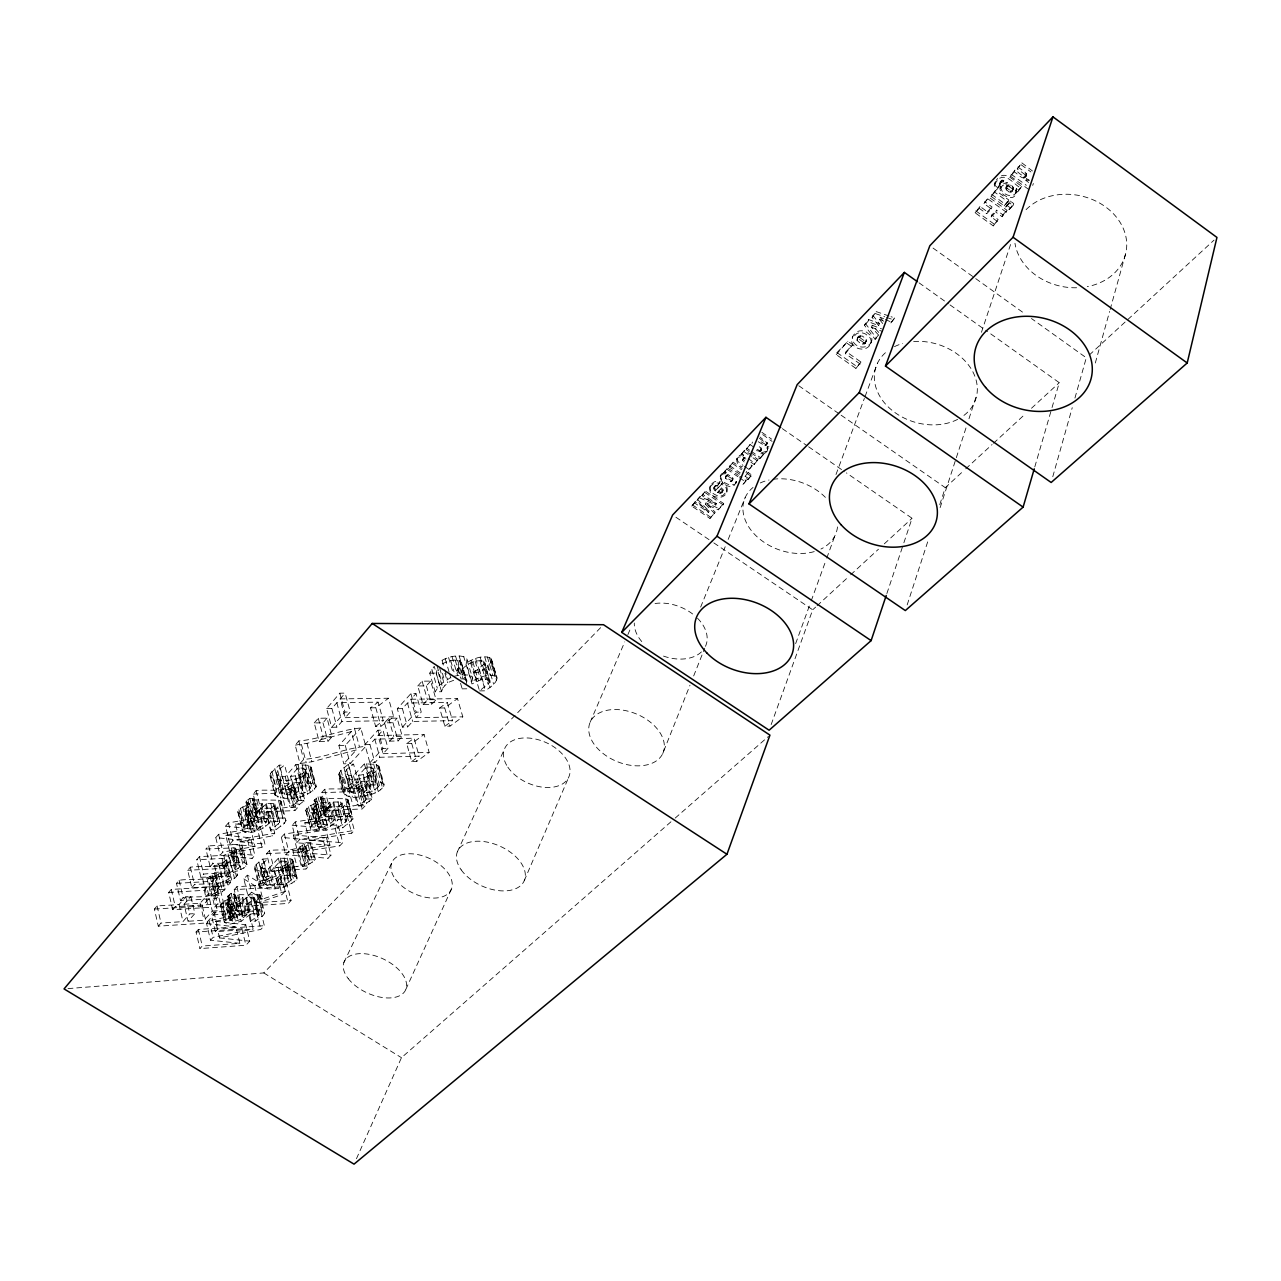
<?xml version="1.0" encoding="UTF-8"?>
<svg xmlns="http://www.w3.org/2000/svg" width="1281" height="1281" viewBox="0 0 1281 1281"><rect width="100%" height="100%" fill="white"/><g stroke="black" fill="none" stroke-linecap="round" stroke-linejoin="round"><path stroke-width="0.75" stroke-dasharray="5 3.75" d="M722.532 491.984L723.092 489.854L721.475 487.869L717.68 492.545L721.139 493.297L723.092 489.854M1005.873 189.108C1005.041 183.84 1012.022 183.487 1013.367 187.859L1012.214 191.67L1009.044 192.038L1005.873 189.108L1007.074 185.393M1006.546 186.225L1007.058 188.179L1009.7 190.1L1012.022 190.293L1013.367 188.867M1000.269 188.579L1002.687 185.329L1006.53 184.432L1007.186 182.51C986.162 187.314 1017.931 209.94 1016.329 188.659L1018.299 190.084L1017.642 192.022L1015.673 190.597L1016.329 188.659M1000.941 186.658C1000.285 194.248 1013.639 199.804 1016.618 191.413M1015.977 193.351L1015.673 190.597M484.49 663.718L474.066 672.429L479.542 690.891L490.031 682.229L484.57 662.069L483.081 661.076C474.707 659.523 466.572 663.974 461.32 670.251L456.741 670.283L458.374 675.84M1017.915 167.01L1025.264 172.359L1026.641 174.76C1023.103 178.988 1018.123 171.19 1014.952 170.085L1014.296 172.022C1017.466 173.127 1022.446 180.925 1026.001 176.698L1024.608 174.296L1017.258 168.932L1021.886 162.879L1032.454 170.981M490.031 682.229L484.57 662.069M756.463 450.656L760.706 451.248L759.441 448.51M760.978 450.848L761.138 448.094L756.991 445.131M736.431 459.543L738.464 457.125L743.044 456.436L743.588 455.107C735.006 453.458 734.429 465.259 742.452 466.652M736.975 458.23L738.016 461.592L742.996 465.339M995.433 181.422L994.2 186.674L996.81 189.668L1000.013 185.345L1000.365 181.55L1001.742 180.205L1007.186 182.51M994.873 182.655L995.273 185.665L997.483 187.731L996.81 189.668M442.201 663.974C447.613 661.012 454.803 658.53 460.712 661.332L460.92 664.967L456.741 670.283M466.396 683.59L466.86 680.916L461.368 662.277M726.823 492.208L726.151 487.949L721.844 484.042L722.388 482.729C728.937 485.163 728.889 494.194 722.452 496.692A7.926 5.764 22.5 0 1 717.872 497.156C705.142 496.74 708.889 478.133 720.258 481.592L716.912 486.588L714.206 487.308L714.318 489.999L715.23 490.879L721.844 484.042M269.939 775.149L270.259 776.718C282.124 784.084 303.805 780.273 311.555 768.248L308.064 765.285L295.831 764.613L285.247 776.782L280.011 776.27L276.328 774.172L277.673 770.489L284.622 765.013L289.314 783.283L282.316 788.728L280.859 791.338L281.628 793.243L284.654 794.428L289.89 794.909L300.539 782.835L312.804 783.444L316.279 786.342C308.401 798.271 286.848 802.13 274.871 794.925L269.939 775.149L270.467 773.34L279.178 765.173L284.622 765.013M1000.013 185.345L999.692 183.487L1002.03 181.918L1006.53 184.432M292.676 862.113L292.628 859.871L289.714 858.462L278.345 858.174L268.674 868.774L263.806 868.47L260.988 867.493L260.235 865.876L267.937 858.782L262.893 859.039L256.184 864.435L254.743 869.078C266.144 875.131 283.581 871.16 292.676 862.113L297 879.118C287.809 888.101 270.451 892.12 258.97 886.18L254.423 867.733M1095.319 362.987L1109.602 311.443M1110.131 309.538L1125.999 252.261M297 879.118L293.013 860.896M1052.774 476.724L1072.245 407.662M1074.935 398.071L1086.288 357.783L1031.445 318.521M1034.792 466.908L1051.477 409.472M1052.037 407.566L1059.259 382.683L989.156 332.756M767.639 450.063L767.255 446.765L769.16 446.733M479.542 690.891L485.419 690.827C489.678 687.321 496.772 683.766 497.012 677.585L496.275 676.608C488.109 673.294 478.822 677.377 471.76 681.604L466.252 662.998L467.181 659.907L466.316 657.681C457.541 653.678 446.925 657.121 439.127 662.005M471.76 681.604L472.705 678.546L466.316 657.681M339.049 775.678C350.562 783.075 371.57 778.832 379.336 767.351L376.15 764.437L364.396 763.78L353.492 775.742L348.48 775.229L345.037 773.18L346.559 769.545L353.572 764.165L358.408 782.115L351.346 787.447L349.777 790.025L350.418 791.882L353.252 793.051L358.28 793.531L369.248 781.666L381.017 782.259L384.22 785.125C380.041 793.612 368.768 795.149 360.329 796.638C343.212 800.129 340.698 790.729 338.841 774.124L340.922 770.345L348.32 764.325L353.572 764.165M441.545 691.724L436.148 673.101L437.333 669.371L442.746 688.041L441.545 691.724L435.124 691.804L429.743 673.133L434.227 666.296L439.655 685.031L435.124 691.804M907.172 604.904L928.693 538.725M939.758 504.682L945.298 487.661L964.289 470.159M940.126 507.612L966.515 426.301M968.98 418.743L976.955 394.164M720.146 476.164L723.028 473.954L725.927 473.874L726.471 472.561C711.788 472.753 726.535 492.272 734.862 484.762M720.707 474.851C719.57 481.224 728.937 486.796 734.541 484.154M1032.71 185.425L1033.351 183.487M981.454 332.307L1010.629 244.303M886.868 593.567L903.249 544.617M903.874 542.744L912.072 518.261L846.389 472.897M1028.643 182.478L1025.937 180.493L1026.577 178.555L1029.732 178.027M1013.111 205.52L1013.751 203.567L1010.309 201.069L1005.777 206.994L1009.22 209.492L1013.111 205.52L1009.652 203.022L1010.309 201.069M1023.679 178.075L1024.336 176.138M1017.642 192.022L1021.966 186.305C1015.593 183.407 1007.234 170.405 999.036 177.258M1024.72 177.931L1025.376 175.993M1025.601 175.161L1026.241 173.223M1025.553 177.386L1026.689 174.024M1026.001 176.698L1026.641 174.76M474.066 672.429L479.927 672.397C484.186 668.858 491.247 665.255 491.44 659.042L490.703 658.066C482.585 654.671 473.281 658.738 466.252 662.998M1002.158 216.729L1002.831 214.776L996.474 210.18L995.801 212.118L1002.158 216.729L1007.138 210.372L988.916 197.178L983.968 203.567L991.334 208.899L986.69 213.703L979.325 208.387L980.013 206.449L987.363 211.765L986.69 213.703M1009.22 209.492L1013.751 203.567M1010.325 192.374L1010.981 190.437M1012.711 190.805L1012.823 186.77M1008.067 201.87L1008.739 199.932L995.497 190.341L990.966 196.281L1004.208 205.857L1008.067 201.87L994.825 192.262L995.497 190.341M1011.366 192.23L1012.022 190.293M1012.214 191.67L1013.367 187.859M1017.258 168.932L1021.886 162.879M1005.889 188.163L1007.923 184.832M1006.402 190.116L1007.058 188.179M1007.25 186.754L1009.012 184.64M980.013 206.449L975.097 212.774L993.239 225.872L998.155 219.563L991.814 214.984L996.474 210.18M1012.166 188.707L1009.62 186.85L1010.277 184.912M1004.208 205.857L1008.739 199.932M993.239 225.872L998.155 219.563M1028.755 189.476L1010.373 176.105L1014.952 170.085M1001.069 182.142L1001.742 180.205M1002.03 181.918L1002.703 179.981M997.499 221.517L991.142 216.921L991.814 214.984M1003.151 182.174L1003.824 180.237M999.5 184.208L1000.365 181.55M999.612 184.736L1000.285 182.799M991.334 208.899L992.006 206.962L984.641 201.629M983.968 203.567L988.916 197.178M343.82 793.547L344.237 790.249L348.688 785.557L353.14 782.291L358.408 782.115M771.162 724.582L812.698 609.804L815.613 607.114M795.645 643.638L810.521 602.743M811.193 600.885L826.069 559.989M826.757 558.132L834.86 535.826M894.666 317.96L890.087 323.917L894.666 317.96L891 316.695M835.997 474.514L864.371 398.407M865.059 396.55L877.501 363.131M710.347 485.723C708.073 490.783 713.997 495.042 718.417 495.843A7.926 5.764 22.5 0 0 722.996 495.379L727.368 490.879M875.115 339.305L879.663 333.396L872.201 325.278L871.448 327.279L878.91 335.398L875.115 339.305L864.435 325.198L868.71 319.561L879.439 323.629L878.686 325.63L867.942 321.547L864.435 325.198M882.737 323.517L879.246 319.161L880.015 317.16L883.618 318.745M870.872 343.148L871.624 341.146A8.615 6.741 19.5 0 0 870.375 335.27L866.276 332.003A8.727 6.837 19.6 0 0 862.77 330.882A8.887 6.965 19.6 0 0 857.501 331.587L853.482 335.046L852.009 338.36A9.143 7.142 19.6 0 0 851.977 342.748C854.987 350.562 867.942 351.667 870.872 343.148A8.615 6.741 19.6 0 0 869.607 337.271L865.508 334.005A8.743 6.837 19.6 0 0 860.175 332.788A8.903 6.965 19.6 0 0 856.733 333.588L852.009 338.36M878.686 325.63L872.041 317.304L876.316 311.635L889.158 316.071M864.067 344.269L866.356 340.698L865.524 338.36L862.161 335.99L858.286 336.359L857.069 340.442L861.152 344.029L865.075 343.628L866.356 340.698M865.588 342.7L866.276 339.593M865.075 343.628L865.844 341.627M855.948 368.416L860.976 362.043L846.101 351.602L852.762 344.685L847.878 341.258L836.989 352.595L836.205 354.597L855.948 368.416L860.976 362.043M872.041 317.304L876.316 311.635M862.737 344.413L863.506 342.411L864.835 342.267M856.989 339.305L858.286 336.359M857.069 340.442L857.758 337.303M857.517 338.36L859.279 335.734M858.51 337.72L859.807 337.576L860.576 335.574M867.942 321.547L868.71 319.561M860.224 364.044L845.332 353.604L852.762 344.685M836.205 354.597L847.878 341.258M845.332 353.604L846.101 351.602M662.725 753.596A39.535 25.684 22.6 0 0 617.986 709.61A39.535 25.684 22.6 0 0 598.916 749.833A39.535 25.684 22.6 0 0 662.725 753.596L689.995 685.191M693.678 675.936L704.726 648.202M256.792 817.838L252.293 799.84L253.302 798.415L257.385 818.351L282.957 818.047L285.519 818.991L285.935 820.753L284.254 823.395L275.959 829.736L270.451 829.992L265.984 812.218L275.079 804.98L273.317 803.459L266.256 803.539C259.803 811.225 248.482 817.102 238.522 813.419L237.818 811.802L240.444 808.311L249.475 803.699L253.942 821.665L244.879 826.277L242.221 829.736L242.926 831.321C252.933 834.892 264.222 829.063 270.755 821.425L277.833 821.313L279.594 822.802L270.451 829.992M758.208 441.721L764.933 445.708L767.415 443.21L759.937 436.981M765.862 445.596L767.287 442.441M700.659 607.082L725.19 546.747M728.168 539.429L745.27 497.38M766.582 445.148L767.415 443.21M762.868 455.46L763.396 454.147L761.426 452.785L760.882 454.098L762.868 455.46L759.649 458.758L750.618 452.561M767.415 450.32L767.255 446.765M748.184 472.545L744.277 477.333L747.768 479.718L751.691 474.947L748.184 472.545L744.805 476.004L748.312 478.405M759.057 451.793L761.522 449.519M750.89 462.201L754.141 464.427L758.096 459.591L744.565 450.304L740.85 454.931L743.044 456.436M760.594 449.423L761.138 448.094M760.001 451.697L760.546 450.368M760.706 451.248L761.25 449.919M747.768 479.718L751.691 474.947M754.141 464.427L758.096 459.591M759.649 458.758L763.396 454.147M764.933 445.708L766.406 444.283M746.038 472.753L746.583 471.44M752.107 465.74L748.168 470.575L752.107 465.74L749.145 463.706M746.134 480.631L742.195 485.419L746.134 480.631L739.954 476.404M723.717 503.593L718.913 508.493L705.975 502.809L705.415 504.122L718.369 509.806L723.717 503.593L705.383 491.103L701.86 495.507L715.823 505.018L716.383 503.689L702.42 494.194M749.113 451.52L746.102 449.455L750.074 444.571L754.221 447.421M744.149 461.977L742.66 460.423L743.524 457.845L746.519 457.685M742.66 460.423L743.524 457.845M742.628 459.767L744.261 457.397M750.074 444.571L746.102 449.455M743.717 458.71L745.238 457.301M751.963 443.37L752.507 442.041M736.415 481.704L735.502 483.93A6.101 4.467 22.3 0 0 735.79 481.048L736.335 479.718A6.101 4.467 22.3 0 1 736.047 482.617L735.406 483.449M695.215 501.688L694.654 503.001L708.585 512.464L709.13 511.151L695.215 501.688L691.724 506.059L709.946 518.421L715.246 512.24L705.975 502.809M718.369 509.806L718.913 508.493M726.247 475.347L725.462 478.213L730.346 481.576L733.02 478.998L732.284 477.092L728.072 474.771L725.895 476.036L726.695 477.893L730.891 480.263M730.346 481.576L732.476 480.327L732.284 477.092M731.339 481.512L731.899 480.183M732.396 479.414L732.94 478.101M740.85 454.931L744.565 450.304M732.059 481.08L732.62 479.767M732.476 480.327L733.02 478.998M739.681 474.178L729.225 467.021L733.116 462.217L742.099 468.366M725.462 478.213L726.007 476.9M717.68 492.545L721.475 487.869M725.334 477.365L727.032 474.867M719.858 493.361L723.092 490.671M729.225 467.021L733.116 462.217M709.946 518.421L715.246 512.24M726.471 476.18L728.072 474.771M721.139 493.297L721.683 491.984M722.084 492.737L722.628 491.424M715.23 490.879L722.388 482.729M716.912 486.588L720.258 481.592M725.927 473.874L723.941 472.513L727.608 467.949L738.416 475.347M723.941 472.513L727.608 467.949M220.22 905.059L220.892 906.404C230.116 909.238 240.316 904.258 246.48 897.373L253.046 897.132L254.695 898.381L246.368 904.738L250.436 921.423L255.543 921.071L263.149 915.499L264.671 913.225L264.254 911.736L261.836 910.999L237.561 911.464L233.478 894.57L234.391 893.337L241.132 921.295L230.5 924.049L227.057 923.969L224.239 921.888L220.22 905.059L222.606 902.032L230.916 897.917L234.983 914.778L226.641 918.893L224.239 921.888M713.725 488.173L714.75 485.995L717.472 485.275M713.821 489.182L714.286 486.86M715.503 486.604L716.047 485.291M701.86 495.507L705.383 491.103M708.585 512.464L696.912 500.647L697.472 499.334L700.131 496.564L716.383 503.689M696.912 500.647L700.131 496.564M237.561 911.464L238.49 910.247L235.192 910.263L232.165 912.52L231.941 914.106L234.983 914.778M524.233 880.72L568.892 776.83M590.109 722.308L624.728 641.925M627.882 634.623L631.021 627.322M994.2 184.592L998.363 179.18M356.454 1158.729L401.465 1057.69L673.694 819.392M327.472 825.284L320.394 798.399L321.451 796.99L326.095 814.684L325.582 816.573L350.225 816.285L352.659 817.214L352.948 818.959L342.796 827.798L337.463 828.038L332.868 810.585L342.059 803.459L340.458 801.97L333.636 802.034C327.119 809.352 316.119 815.405 306.319 811.754L305.743 810.168L308.481 806.726L317.448 802.194L323.981 826.629L317.416 826.533L312.468 808.071L320.554 802.547L329.825 802.194L334.453 819.776L330.754 823.315L323.981 826.629M405.837 989.412L451.456 889.03M457.365 851.817L504.49 749.033M343.868 962.543L391.602 863.138M871.624 341.146C868.71 349.665 855.756 348.576 852.746 340.746A9.127 7.142 19.6 0 1 852.778 336.359M208.211 878.67L214.872 878.286L218.987 895.483L216.313 898.477L180.525 900.671L176.49 883.346L179.116 880.303C190.309 878.142 206.833 882.753 214.952 872.361L220.989 872.025L215.752 876.14L208.211 878.67L214.712 907.012L221.085 906.612L223.759 903.665L219.659 886.596L213.286 886.964L210.644 889.959L217.017 889.574L219.659 886.596M244.671 809.688L252.709 804.052L262.301 803.683L266.8 821.585C262.829 826.373 255.864 830.6 249.539 828.471L244.671 809.688L249.539 828.471M180.525 900.671L183.151 897.645C194.408 895.451 210.869 899.951 219.099 889.622L214.952 872.361M249.106 827.59L257.193 822.002L266.8 821.585M235.448 849.879L235.464 848.198L233.911 847.846L205.921 849.079L210.132 866.693L235.592 865.332L240.236 866.34C231.269 876.188 215.336 872.345 203.631 874.154L200.893 877.293L196.746 859.759L199.468 856.605L223.759 855.372L235.448 849.879L239.707 867.333M290.467 776.462C295.767 775.742 303.021 775.437 305.663 769.945L302.22 768.088L297.865 767.976L290.467 776.462L295.126 794.556C300.443 793.82 307.68 793.515 310.386 788.039L305.663 769.945M286.384 789.56L293.317 789.304L297.929 807.238L294.918 810.601L257.705 812.122L253.19 794.06L256.136 790.633C267.969 788.776 285.423 793.756 293.845 782.515L300.122 782.307L304.782 800.273L299.001 804.82L290.979 807.51L286.384 789.56L294.374 786.87L300.122 782.307M223.759 855.372L230.532 882.577L227.794 885.635L191.798 887.733L187.699 870.295L190.373 867.205C201.966 865.396 217.818 869.287 226.673 859.503L222.045 858.462L196.746 859.759M226.545 903.089L233.927 898.141L242.83 897.597L246.913 914.394C243.118 918.685 236.825 922.256 231.012 920.639L226.545 903.089L231.012 920.639M191.798 887.733L194.472 884.659C206.113 882.817 221.949 886.596 230.884 876.877L226.161 858.814M257.705 812.122L260.667 808.727C272.549 806.822 289.954 811.69 298.489 800.513L293.845 782.515M230.58 919.902L237.994 914.986L246.913 914.394M273.526 868.39L284.718 865.556L287.552 862.465L286.752 861.473L280.283 860.992L273.526 868.39L277.785 885.411L286.127 883.826L291.86 879.503L287.552 862.465M253.942 821.665L250.676 820.785L245.904 801.97L249.763 798.319L253.302 798.415M275.127 888.47L266.64 853.69L269.442 850.568C280.667 848.663 296.84 853.002 305.038 842.722L310.947 842.434L315.366 859.599L309.89 863.746L302.316 866.292L297.929 849.143L305.486 846.613L310.947 842.434M230.532 882.577L223.807 882.977L234.503 878.478L228.867 855.116L239.579 850.648L242.653 846.917L241.901 845.492L235.16 844.595L208.675 845.876L205.921 849.079M257.801 816.429L254.262 816.349L250.948 818.911L250.676 820.785M317.048 825.669L325.166 820.176L334.453 819.776M297.929 849.143L304.462 848.807L308.865 865.924L305.983 868.998L270.948 870.936L273.766 867.845C285.039 865.892 301.179 870.135 309.458 859.903L305.038 842.722M234.503 878.478L237.417 875.227L237.161 874.01L233.094 872.537L243.838 868.086L246.945 864.371L242.653 846.917M358.552 775.421L367.295 773.852L373.572 769.016L370.353 767.191L366.174 767.079L358.552 775.421L365.373 800.561C355.461 809.064 341.194 805.765 329.297 807.11L326.255 810.441L321.595 792.699L324.621 789.336C336.262 787.655 353.06 792.218 361.466 781.362L367.519 781.17L372.307 798.816L366.478 803.283L358.584 805.925L351.522 779.168M231.637 913.417L227.57 896.524L231.108 893.337L234.391 893.337M378.423 786.79L372.114 791.61L363.34 793.195L371.026 784.917L375.205 785.013L378.423 786.79L373.572 769.016M365.373 800.561L366.238 799.056L361.466 781.362M337.463 828.038L346.703 820.977L345.101 819.504L338.28 819.6C331.683 826.869 320.698 832.89 310.867 829.335L310.29 827.766L313.06 824.372L322.059 819.84L318.969 818.959L319.337 817.134L322.684 814.604L326.095 814.684M297.336 877.917L294.054 875.531L282.653 875.307L272.917 885.828L268.049 885.539L264.591 883.874L265.808 880.736L272.229 875.948L267.169 876.236L260.427 881.6L258.97 886.18M318.969 818.959L314.101 800.481L318.04 796.894L321.451 796.99M265.984 812.218L271.476 811.994L276.376 808.663L281.404 802.947L280.987 801.153L278.409 800.177L252.293 799.84M250.436 921.423L258.81 915.114L254.695 898.381M246.368 904.738L251.46 904.402L255.96 901.472L260.539 896.508L260.123 894.987L233.478 894.57M442.746 688.041L447.645 682.677L456.18 679.314M332.868 810.585L338.168 810.361L343.1 807.094L348.288 801.458L347.968 799.696L345.55 798.736L320.394 798.399M289.314 783.283L283.87 783.476L279.434 786.79L275.111 791.578L274.871 794.925M218.987 895.483L212.31 895.883L219.868 893.353L225.136 889.27L219.627 865.636L227.538 862.753L232.261 859.423L232.934 856.621L228.867 855.116M997.483 187.731L1000.685 183.407M767.095 451.376L764.036 453.874L760.882 454.098M326.255 810.441L362.203 808.968L365.293 805.653L360.553 788.055L353.844 788.295L361.722 785.653L367.519 781.17M709.802 487.036L714.045 483.145L719.698 482.905M245.119 810.569C251.396 812.762 258.378 808.503 262.301 803.683M226.977 903.842C232.774 905.523 239.083 901.904 242.83 897.597M312.468 808.071L312.852 808.952C319.033 811.113 325.838 806.774 329.825 802.194M184.064 904.258L200.06 903.265L208.243 894.058L213.303 893.754L217.354 910.743L206.321 922.961L158.284 926.179L154.393 909.078L157.099 905.939L179.036 904.578L185.809 896.812L190.853 896.508L194.856 913.593L188.019 921.279L184.064 904.258L190.853 896.508M172.663 909.67L175.273 906.692L210.965 904.466L208.307 907.428L172.663 909.67L168.692 892.425L171.286 889.414L206.898 887.349L212.278 911.079L204.063 920.222L188.019 921.279M215.784 837.598L218.603 834.331L250.66 828.759L255.031 846.405L222.894 852.057L220.06 855.308L215.784 837.598L247.793 840.944L250.548 837.822L254.887 855.356L252.117 858.446L220.06 855.308M255.031 846.405L229.907 844.019L225.568 826.213L228.402 822.914L270.275 815.437L274.742 833.162L272.245 835.949L239.835 841.809L235.464 824.019L267.793 818.255L270.275 815.437M356.262 749.945L311.859 761.779L300.01 763.588L295.206 745.126L298.809 740.93C319.994 739.329 339.849 729.882 360.778 727.976L365.79 746.327L350.161 763.636L343.788 763.828L338.905 745.574L351.298 731.595L356.262 749.945L343.788 763.828M314.245 722.964L318.264 718.273L327.039 718.113L332.019 736.751L327.952 741.395L319.177 741.603L314.245 722.964L323.004 722.804L327.039 718.113M326.639 708.537L331.923 708.457L336.839 702.741L378.103 702.148L383.259 720.723L341.899 721.507L336.951 727.176L331.651 727.288L326.639 708.537L339.817 693.181L345.133 693.117L350.257 711.964L345.246 717.696L340.154 698.898L345.133 693.117M158.284 926.179L160.99 923.073L182.975 921.615L189.796 913.913L194.856 913.593M210.132 866.693L212.902 863.522L243.662 862.193L246.945 864.371M229.907 844.019L232.758 840.752L274.742 833.162M300.01 763.588L303.629 759.425C324.878 757.744 344.797 748.312 365.79 746.327M319.177 741.603L323.228 736.943L332.019 736.751M331.651 727.288L344.925 712.06L350.257 711.964M996.362 180.045L997.691 178.507M168.692 892.425L204.255 890.327L206.898 887.349M176.49 883.346L212.214 881.312L214.872 878.286M257.673 829.736L260.523 826.501L264.927 844.131L262.045 847.333L230.068 852.938L225.776 835.244L257.673 829.736L262.045 847.333M253.19 794.06L290.323 792.699L293.317 789.304M295.126 794.556L302.588 786.15L306.944 786.23L310.386 788.039M154.393 909.078L202.35 906.067L213.303 893.754M338.905 745.574L345.262 745.43L360.778 727.976M214.712 907.012L217.37 904.066L223.759 903.665M196.057 932.008L198.363 929.446L235.896 926.868L239.867 943.328L202.254 946.051L199.932 948.597L196.057 932.008L241.933 928.837L245.76 924.738L249.747 941.167L245.904 945.234L199.932 948.597M245.84 898.061L253.142 929.093L215.368 931.703L211.397 914.97L213.975 912.12L260.283 909.126L264.35 925.699L260.844 929.414L219.547 937.916L215.592 921.295L256.792 912.873L260.283 909.126M234.215 889.655L236.889 886.692L286.832 883.762L291.043 900.527L288.289 903.425L238.33 906.612L234.215 889.655L284.094 886.692L286.832 883.762M284.958 891.448L281.98 894.634L258.858 902.545L248.034 895.979L243.87 878.942L247.345 875.099L258.554 882.097L262.717 899.022L284.958 891.448L280.715 874.539L258.554 882.097M281.34 837.374L284.366 834.027L325.454 827.91L329.97 845.188L288.769 851.433L285.727 854.763L281.34 837.374L323.549 841.169L326.527 837.966L331.01 855.116L328.016 858.286L285.727 854.763M329.97 845.188L296.648 842.818L292.18 825.332L295.271 821.922L349.729 813.051L354.357 830.392L351.731 833.162L309.297 840.24L304.798 822.786L347.119 815.837L349.729 813.051M364.925 744.629L369.953 744.501L374.805 739.137L414.067 738.208L419.127 756.174L379.784 757.279L374.901 762.595L369.873 762.755L364.925 744.629L377.911 730.218L382.971 730.106L387.999 748.312L383.067 753.692L378.055 735.534L382.971 730.106M384.54 722.868L388.687 718.273L397.142 718.113L402.266 736.399L398.071 740.962L389.616 741.155L384.54 722.868L392.979 722.708L397.142 718.113M397.302 708.713L402.394 708.617L407.454 703.013L447.245 702.436L452.545 720.659L412.658 721.443L407.566 727L402.458 727.112L397.302 708.713L410.881 693.645L415.989 693.581L421.257 712.076L416.101 717.696L410.865 699.25L415.989 693.581M417.782 685.976L422.122 681.172L430.688 681.092L436.052 699.65L431.665 704.422L423.098 704.55L417.782 685.976L426.349 685.879L430.688 681.092M239.867 943.328L210.5 940.222L206.577 923.569L209.203 920.655L249.106 912.52L211.397 914.97M215.368 931.703L217.962 928.885L264.35 925.699M238.33 906.612L241.004 903.665L291.043 900.527M248.034 895.979L251.524 892.168L247.345 875.099M296.648 842.818L299.754 839.423L354.357 830.392M369.873 762.755L382.955 748.44L387.999 748.312M389.616 741.155L393.779 736.591L402.266 736.399M402.458 727.112L416.133 712.156L421.257 712.076M423.098 704.55L427.454 699.778L436.052 699.65M210.5 940.222L213.142 937.34L253.142 929.093M243.87 878.942L254.711 885.651L277.753 877.741L280.715 874.539M266.64 853.69L301.611 851.897L304.462 848.807M360.553 788.055L357.463 791.386L321.595 792.699M258.81 915.114L257.161 913.897L250.58 914.154L241.132 921.295M277.785 885.411L284.59 878.077L288.641 878.045L291.86 879.503M460.552 683.269L462.185 688.842L463.594 687.321M301.067 865.364L293.301 834.908L335.19 828.663L338.216 825.412L342.764 842.658L339.721 845.892L297.72 852.249L331.01 855.116M691.724 506.059L694.654 503.001M975.097 212.774L979.325 208.387M990.966 196.281L994.825 192.262M1010.373 176.105L1014.296 172.022M987.363 211.765L992.006 206.962M991.142 216.921L995.801 212.118M1018.299 190.084L1021.966 186.305M1005.777 206.994L1009.652 203.022M1002.831 214.776L1007.138 210.372M68.005 988.612L263.774 972.92L600.709 627.562M439.655 685.031L450.688 677.489M817.07 605.769L849.223 576.146M850.68 574.801L878.446 549.229M884.306 543.849L912.072 518.261M965.746 468.814L992.054 444.587M993.512 443.242L1025.649 413.635M1031.493 408.255L1059.259 382.683M1089.234 355.077L1214.02 240.139M675.199 818.079L768.44 736.447M766.807 451.152L761.426 452.785M340.154 698.898L388.511 698.241L393.699 716.816L380.937 726.279L375.621 726.391L370.513 707.849L378.103 702.148M370.513 707.849L375.813 707.753L388.511 698.241M375.621 726.391L383.259 720.723M410.865 699.25L457.493 698.609L462.809 716.832L449.983 726.119L444.859 726.231L439.607 708.025L447.245 702.436M439.607 708.025L444.731 707.945L457.493 698.609M378.055 735.534L424.075 734.477L429.167 752.427L416.757 761.362L411.697 761.522L406.669 743.588L414.067 738.208M406.669 743.588L411.729 743.46L424.075 734.477M444.859 726.231L452.545 720.659M411.697 761.522L419.127 756.174M490.127 680.595L485.515 679.33L480.695 679.859L471.952 683.942L463.642 656.352M999.708 178.203C1008.131 173.832 1014.728 185.585 1021.309 188.243M351.298 731.595L307.024 743.348L295.206 745.126M1029.075 179.964L1025.937 180.493M454.082 676.272L461.08 674.847L469.182 675.055L471.84 676.352L472.705 678.546M212.278 911.079L217.354 910.743M219.099 889.622L225.136 889.27M302.316 866.292L308.865 865.924M200.893 877.293L230.372 876.204M309.458 859.903L315.366 859.599M219.627 865.636L226.337 865.283L223.631 868.358L187.699 870.295M290.979 807.51L297.929 807.238M358.584 805.925L365.293 805.653M298.489 800.513L304.782 800.273M366.238 799.056L372.307 798.816M383.067 753.692L429.167 752.427M345.246 717.696L393.699 716.816M416.101 717.696L462.809 716.832M766.727 448.078L768.616 448.046M462.185 688.842L466.78 688.794M429.743 673.133L436.148 673.101M460.728 678.834L463.146 678.946L457.653 660.259M309.297 840.24L342.764 842.658M292.18 825.332L325.454 827.91M304.798 822.786L338.216 825.412M293.301 834.908L326.527 837.966M239.835 841.809L264.927 844.131M230.068 852.938L254.887 855.356M235.464 824.019L260.523 826.501M225.568 826.213L250.66 828.759M225.776 835.244L250.548 837.822M219.547 937.916L249.747 941.167M206.577 923.569L235.896 926.868M215.592 921.295L245.76 924.738M227.57 896.524L230.916 897.917M245.904 801.97L249.475 803.699M314.101 800.481L317.448 802.194M1008.339 186.578L1009.62 186.85M863.506 342.411L857.838 338.44M859.807 337.576L865.508 341.595M720.418 492.048L718.241 491.215M765.478 444.379L758.752 440.392M759.601 450.464L756.991 449.327M727.528 476.084L731.739 478.421M744.693 458.614L745.974 458.998M875.547 313.637L884.739 316.807M886.564 317.432L893.914 319.962M872.201 325.278L881.536 328.849M871.448 327.279L882.641 331.555M885.427 319.529L890.839 321.899M879.246 319.161L886.468 322.332M699.586 497.877L715.823 505.018M464.971 679.33L466.86 680.916M251.524 892.168L262.717 899.022M263.774 972.92L401.465 1057.69M675.92 517.236L712.172 541.767M713.821 542.888L812.698 609.804M692.284 504.746L710.507 517.108M704.822 492.416L723.157 504.906M732.572 463.546L741.555 469.695M747.64 473.858L751.146 476.26M729.77 465.708L740.226 472.865M727.064 469.278L737.872 476.66M739.409 477.717L745.59 481.944M724.502 471.2L726.471 472.561M746.647 448.126L749.657 450.207M751.162 451.232L760.193 457.429M744.021 451.633L751.531 456.789M753.036 457.829L757.551 460.92M741.395 453.602L743.588 455.107M748.184 458.646L754.685 463.114M744.421 466.316L748.712 469.246M761.859 432.305L771.658 439.159M762.739 434.611L772.091 441.401M759.393 438.31L766.743 443.77M782.355 428.655L806.982 445.676M808.631 446.813L844.739 471.76M798.784 385.757L839.487 414.067M841.121 415.204L945.298 487.661M847.109 343.26L851.993 346.687M836.989 352.595L856.701 366.414M919.053 282.845L948.388 303.741M950.022 304.91L987.523 331.603M933.048 248.066L1024.992 313.893M975.786 210.853L993.912 223.935M991.638 194.344L1004.864 203.919M1006.434 205.056L1009.876 207.554M988.243 199.115L1006.482 212.31M1011.029 174.168L1026.337 185.313M1021.229 164.801L1030.917 171.974M1026.577 178.555L1029.284 180.525M744.693 460.664L743.204 459.11M720.931 489.182L722.532 491.167M715.791 489.566L714.382 487.869M697.472 499.334L709.13 511.151M705.415 504.122L714.702 513.569M880.015 317.16L882.337 320.058M872.793 315.302L879.439 323.629M865.203 323.196L875.868 337.303M491.44 659.042L497.012 677.585M491.536 660.307L497.108 678.818M490.703 658.066L496.275 676.608M491.023 661.829L496.58 680.339M489.326 657.377L494.914 675.936M487.34 656.961L492.913 675.535M488.109 665.736L493.649 684.214M484.698 656.817L490.271 675.423M483.081 661.076L488.621 679.619M484.554 669.018L490.079 687.465M480.183 657.217L488.333 684.534M479.975 660.756L485.515 679.33M479.286 669.082L484.778 687.561M475.603 658.386L485.419 690.827M475.171 661.284L480.695 679.859M472.865 661.925L478.389 680.515M470.944 660.307L476.468 678.93M470.655 662.821L476.164 681.412M459.174 655.92L466.22 679.987M462.601 668.89L466.428 681.876M459.479 660.66L465.307 679.859M461.32 670.251L464.042 679.522M455.572 656.112L461.08 674.847M458.134 668.746L460.872 678.033M455.235 660.147L460.183 676.96M452.033 656.641L457.541 675.391M450.688 660.596L453.986 671.82M448.59 657.505L452.433 670.636M445.212 658.722L449.055 671.852M449.471 673.165L451.665 680.659M442.025 660.243L444.219 667.737M444.763 669.627L447.485 678.994M444.923 673.326L447.645 682.677M442.409 673.262L444.587 680.771M439.735 668.378L444.619 685.207M437.077 665.912L441.977 682.773M444.731 707.945L449.983 726.119M431.873 669.371L437.285 688.073M426.349 685.879L431.665 704.422M422.122 681.172L427.454 699.778M410.881 693.645L416.133 712.156M407.454 703.013L412.658 721.443M402.394 708.617L407.566 727M411.729 743.46L416.757 761.362M392.979 722.708L398.071 740.962M388.687 718.273L393.779 736.591M375.813 707.753L380.937 726.279M377.911 730.218L382.955 748.44M374.805 739.137L379.784 757.279M379.032 766.166L384.22 785.125M377.959 765.189L382.827 782.995M378.888 768.744L383.756 786.502M376.15 764.437L382.555 788.087M369.953 744.501L374.901 762.595M373.62 763.94L380.617 789.817M372.819 767.847L377.671 785.637M372.611 770.714L378.199 791.386M370.385 763.7L375.269 781.554M370.353 767.191L375.205 785.013M370.369 772.475L375.205 790.233M370.449 775.117L375.269 792.843M366.446 763.7L371.314 781.586M366.174 767.079L371.026 784.917M367.295 773.852L372.114 791.61M364.396 763.78L369.248 781.666M354.389 728.12L359.369 746.487M367.039 776.43L371.842 794.14M366.686 782.227L371.474 799.888M363.356 774.829L368.159 792.587M363.308 777.519L368.111 795.245M339.817 693.181L344.925 712.06M364.557 784.036L369.328 801.682M361.722 785.653L366.478 803.283M359.497 778.352L364.284 796.077M336.839 702.741L341.899 721.507M358.728 784.436L363.5 802.098M358.152 787.062L362.891 804.708M355.558 778.896L360.329 796.638M353.492 775.742L358.28 793.531M345.262 745.43L350.161 763.636M356.07 785.894L362.203 808.968M349.281 767.127L354.1 785.045M348.32 764.325L353.14 782.291M331.923 708.457L336.951 727.176M352.627 787.239L357.367 804.9M348.48 775.229L353.252 793.051M346.559 769.545L351.346 787.447M347.647 779.136L352.403 796.926M343.884 767.607L350.418 791.882M345.037 773.18L349.825 791.034M348.384 788.488L353.108 806.149M344.445 778.768L349.201 796.574M340.922 770.345L345.71 788.279M347.968 799.696L352.659 817.214M341.931 778.063L346.687 795.885M348.288 801.458L352.948 818.959M347.039 799.12L351.715 816.654M339.449 772.347L344.237 790.249M340.122 777.007L344.877 794.861M338.841 774.124L343.596 792.01M345.55 798.736L350.225 816.285M346.511 804.068L351.17 821.553M323.004 722.804L327.952 741.395M347.119 815.837L351.731 833.162M343.1 807.094L347.727 824.548M341.835 802.498L346.703 820.977M318.264 718.273L323.228 736.943M340.458 801.97L345.774 822.354M337.928 801.874L342.587 819.424M337.88 807.59L342.507 825.06M338.168 810.361L342.796 827.798M333.636 802.034L338.28 819.6M332.916 802.819L337.544 820.384M328.881 803.283L333.508 820.865M335.19 828.663L339.721 845.892M324.621 789.336L329.297 807.11M328.368 806.966L332.98 824.5M324.75 799.184L329.377 816.83M326.143 805.765L330.754 823.315M325.886 808.663L330.482 826.181M322.396 799.168L327.039 816.83M307.024 743.348L311.859 761.779M320.746 797.647L325.374 815.324M320.955 798.912L325.582 816.573M323.26 810.088L327.856 827.606M311.155 767.047L316.279 786.342M320.554 802.547L325.166 820.176M311.171 769.673L315.895 787.751M309.986 766.054L314.726 784.18M318.04 796.894L322.684 814.604M310.018 771.306L314.742 789.368M320.538 811.241L325.118 828.759M308.064 765.285L312.804 783.444M316.167 798.127L320.794 815.821M301.435 744.341L306.255 762.787M308.145 773.067L312.852 791.114M315.478 801.874L320.074 819.52M314.726 799.44L319.337 817.134M305.422 764.789L310.146 782.947M315.863 804.836L322.332 829.624M298.809 740.93L303.629 759.425M316.039 809.624L320.618 827.174M304.814 768.744L309.538 786.87M313.765 803.763L318.361 821.409M323.549 841.169L328.016 858.286M304.766 771.674L310.434 792.731M314.069 809.496L319.481 830.2M302.044 764.533L306.783 782.723M313.06 806.982L317.656 824.58M302.22 768.088L306.944 786.23M312.852 808.952L317.416 826.533M302.556 773.468L307.264 791.546M310.771 805.269L315.35 822.914M302.796 776.158L307.488 794.188M312.02 812.939L316.583 830.472M297.945 764.533L302.668 782.739M308.481 806.726L313.06 824.372M297.865 767.976L302.588 786.15M299.434 774.861L304.125 792.939M299.338 777.487L304.013 795.517M308.481 812.73L313.028 830.28M295.831 764.613L300.539 782.835M306.896 808.135L311.459 825.749M299.322 783.396L303.981 801.362M306.319 811.754L310.867 829.335M305.743 810.168L310.29 827.766M295.415 775.87L300.09 793.948M295.543 778.608L301.868 803.187M310.178 843.41L314.598 860.576M294.374 786.87L299.001 804.82M293.061 784.052L297.688 802.05M291.62 779.44L296.279 797.503M308.193 845.092L312.612 862.241M291.219 785.637L295.831 803.619M290.771 788.311L295.383 806.261M305.486 846.613L309.89 863.746M304.27 844.115L308.689 861.296M287.584 780.001L292.228 798.063M290.323 792.699L294.918 810.601M288.545 787.11L293.157 805.092M285.247 776.782L289.89 794.909M302.524 845.556L306.928 862.721M295.271 821.922L299.754 839.423M302.076 847.958L306.463 865.091M280.347 768.024L288.033 798.367M301.611 851.897L305.983 868.998M279.178 765.173L283.87 783.476M285.055 788.488L289.65 806.454M299.994 846.917L304.382 864.083M280.011 776.27L284.654 794.428M277.673 770.489L282.316 788.728M279.386 780.257L283.998 798.367M277 775.053L285.311 807.735M276.216 773.132L280.971 792.379M274.774 768.52L279.434 786.79M276.039 779.873L280.667 797.999M280.987 801.153L285.935 820.753M279.979 800.561L284.51 818.415M292.596 849.415L296.968 866.58M271.876 771.306L276.52 789.56M273.397 779.152L278.009 797.31M278.409 800.177L282.957 818.047M279.738 805.589L284.254 823.395M292.628 859.871L296.952 876.909M270.467 773.34L276.055 796.254M291.524 859.055L295.847 876.108M284.366 834.027L288.769 851.433M291.636 863.522L295.943 880.527M289.714 858.462L294.054 875.531M276.376 808.663L280.875 826.437M274.774 804.004L279.594 822.802M289.906 865.075L294.214 882.065M274.214 806.406L278.714 824.211M287.248 858.094L291.588 875.179M273.317 803.459L277.833 821.313M286.752 861.473L291.059 878.526M287.697 866.5L291.988 883.49M286.752 863.97L291.059 880.976M270.707 803.363L275.207 821.233M284.126 857.95L288.433 875.067M284.334 860.976L288.641 878.045M270.996 809.176L275.479 826.966M271.476 811.994L275.959 829.736M284.718 865.556L289.01 882.561M284.99 867.829L289.266 884.803M280.315 858.062L284.622 875.179M266.256 803.539L270.755 821.425M281.852 866.821L286.127 883.826M280.283 860.992L284.59 878.077M265.551 804.34L270.051 822.21M281.788 869.046L286.047 886.02M278.345 858.174L282.653 875.307M267.793 818.255L272.245 835.949M284.094 886.692L288.289 903.425M278.121 867.765L282.38 884.771M278.265 870.087L282.525 887.06M261.404 804.804L265.888 822.706M261.1 808.551L265.567 826.405M256.136 790.633L260.667 808.727M277.753 877.741L281.98 894.634M256.857 800.641L263.181 825.188M269.442 850.568L273.766 867.845M274.646 870.888L278.89 887.877M258.618 810.265L263.085 828.102M254.423 800.625L258.922 818.607M255.431 809.336L260.443 829.56M252.613 799.072L257.385 818.351M252.709 804.052L257.193 822.002M268.674 868.774L272.917 885.828M249.763 798.319L257.673 830.728M251.925 810.713L256.36 828.567M267.008 871.801L271.236 888.822M264.014 861.44L268.273 878.59M262.893 859.039L267.169 876.236M247.89 799.552L252.373 817.582M250.403 813.771L254.839 831.609M263.806 868.47L268.049 885.539M247.409 803.363L252.453 824.34M246.48 800.897L250.948 818.911M248.482 811.257L252.917 829.127M261.548 863.602L265.808 880.736M263.262 871.865L267.489 888.902M245.744 805.301L250.195 823.267M260.988 867.493L265.231 884.595M247.505 814.348L251.925 832.186M260.235 865.876L264.478 882.993M246.432 811.129L250.852 829.015M260.347 866.773L264.591 883.874M258.842 861.985L263.101 879.166M245.231 808.567L249.667 826.501M260.171 871.624L264.382 888.678M242.733 806.838L248.93 832.474M256.184 864.435L260.427 881.6M257.689 871.08L261.916 888.149M240.444 808.311L244.879 826.277M254.903 866.196L260.091 887.301M247.793 840.944L252.117 858.446M240.812 814.412L245.231 832.282M260.123 894.987L264.671 913.225M238.89 809.736L243.31 827.686M259.162 894.522L263.294 911.287M238.522 813.419L242.926 831.321M237.818 811.802L242.221 829.736M259.034 898.782L263.149 915.499M257.721 894.234L261.836 910.999M254.711 885.651L258.858 902.545M255.96 901.472L260.059 918.157M241.901 845.492L246.192 862.962M254.407 897.549L258.522 914.298M241.549 848.919L245.824 866.356M253.91 899.598L258.025 916.331M253.046 897.132L257.161 913.897M256.792 912.873L260.844 929.414M239.371 844.691L243.662 862.193M239.579 850.648L243.838 868.086M250.612 897.116L254.711 913.881M250.98 902.032L255.543 921.071M235.96 848.871L241.052 869.671M235.464 848.198L239.723 865.668M228.402 822.914L232.758 840.752M246.48 897.373L250.58 914.154M233.911 847.846L238.186 865.332M233.911 851.144L238.17 868.598M233.238 853.738L237.481 871.16M231.333 847.83L235.592 865.332M232.934 856.621L237.417 875.227M231.461 852.473L235.704 869.927M231.493 855.708L236.473 876.78M241.997 898.557L246.08 915.355M241.773 901.744L245.84 918.493M236.889 886.692L241.004 903.665M239.547 900.751L243.614 917.532M228.066 853.883L232.309 871.32M237.722 895.147L243.566 919.998M226.673 859.503L231.733 880.095M235.464 895.195L239.547 912.056M226.145 860.512L230.34 877.869M233.75 893.914L238.122 911.88M241.933 928.837L245.904 945.234M218.603 834.331L222.894 852.057M233.927 898.141L237.994 914.986M224.639 861.729L228.835 879.086M234.551 905.619L238.586 922.352M223.983 864.259L228.162 881.584M231.108 893.337L235.192 910.263M233.286 903.794L237.337 920.559M222.045 858.462L226.241 875.868M222.221 863.042L227.794 885.635M229.395 894.442L233.462 911.351M231.925 906.42L235.96 923.169M228.995 897.677L233.638 917.068M228.098 895.611L232.165 912.52M230.1 904.338L234.135 921.119M227.874 897.212L231.941 914.106M227.474 899.358L233.27 923.729M218.843 864.435L223.022 881.776M228.194 904.274L232.229 921.071M220.284 873.002L224.431 890.231M227.041 902.144L231.092 918.957M226.465 907.284L230.5 924.049M218.394 874.651L222.526 891.864M224.703 900.735L228.755 917.58M214.551 865.908L218.715 883.266M222.606 902.032L226.641 918.893M208.675 845.876L212.902 863.522M215.752 876.14L219.868 893.353M223.038 907.204L227.057 923.969M214.279 873.722L218.411 890.984M221.181 903.281L225.216 920.126M217.017 889.574L224.912 923.217M212.614 875.131L216.729 892.377M212.358 877.469L216.457 894.698M212.214 881.312L216.313 898.477M213.286 886.964L217.37 904.066M210.132 876.476L214.247 893.722M206.849 877.757L210.949 895.003M213.975 912.12L217.962 928.885M199.468 856.605L203.631 874.154M202.766 878.974L206.849 896.22M204.255 890.327L208.307 907.428M209.203 920.655L213.142 937.34M202.35 906.067L206.321 922.961M200.06 903.265L204.063 920.222M190.373 867.205L194.472 884.659M198.363 929.446L202.254 946.051M185.809 896.812L189.796 913.913M179.116 880.303L183.151 897.645M179.036 904.578L182.975 921.615M171.286 889.414L175.273 906.692M157.099 905.939L160.99 923.073M1026.081 209.652A56.524 46.292 11.9 0 1 1116.648 217.45A56.524 46.292 11.9 0 1 1087.265 286.656M1076.616 287.761A56.524 46.292 11.9 0 1 1014.968 243.294M913.673 341.531A52.441 40.592 17.3 0 1 970.614 367.983A52.441 40.592 17.3 0 1 962.591 416.389M957.612 419.383A52.441 40.592 17.3 0 1 887.941 406.653A52.441 40.592 17.3 0 1 888.037 350.594M894.474 346.639A52.441 40.592 17.3 0 1 902.721 343.468M837.502 526.923A48.806 35.468 20.5 0 1 820.945 549.037M814.252 551.599A48.806 35.468 20.5 0 1 754.589 534.321A48.806 35.468 20.5 0 1 753.036 487.453M760.306 482.937A48.806 35.468 20.5 0 1 769.048 480.007M772.843 479.302A48.806 35.468 20.5 0 1 826.229 498.245M701.428 651.901A37.95 25.94 22.4 0 1 661.877 655.488M641.765 641.589A37.95 25.94 22.4 0 1 634.287 623.014M655.039 603.511A37.95 25.94 22.4 0 1 694.75 615.681M697.505 618.227A37.95 25.94 22.4 0 1 705.463 646.345M348.208 978.572A33.802 18.783 24.8 0 0 403.019 993.464A33.802 18.783 24.8 0 0 373.524 955.354A33.802 18.783 24.8 0 0 348.208 978.572M461.192 869.863A36.428 21.841 24 0 0 520.871 885.411A36.428 21.841 24 0 0 490.607 842.882A36.428 21.841 24 0 0 461.192 869.863M507.852 767.159A35.083 22.193 24 0 0 565.529 781.618A35.083 22.193 24 0 0 536.947 739.377A35.083 22.193 24 0 0 507.852 767.159M395.493 879.278A32.633 19.199 24.9 0 0 448.622 893.209A32.633 19.199 24.9 0 0 420.664 855.26A32.633 19.199 24.9 0 0 395.493 879.278"/><path stroke-width="1.5" d="M1187.199 362.987L1216.95 237.433L1052.966 116.859L929.83 245.76L885.475 366.078L1051.157 482.489L1187.199 362.987L1013.063 237.257L1052.966 116.859M917.42 281.692L904.37 272.405L797.166 384.636L748.985 503.897L905.331 610.573L1023.119 507.116L1034.247 468.83M780.705 427.534L765.942 417.318L672.621 514.994L621.733 632.382L769.112 730.218L871.112 640.628L886.228 595.457M726.951 854.267L769.945 735.134L603.495 624.712L372.211 623.463L64.05 988.916L354.036 1164.141L726.951 854.267L372.211 623.463M748.985 503.897L859.215 392.594L904.37 272.405M621.733 632.382L716.992 536.211L765.942 417.318M885.475 366.078L1013.063 237.257M716.992 536.211L871.112 640.628M859.215 392.594L1023.119 507.116M985.601 387.454A59.695 46.757 13.7 0 0 1087.281 387.839A59.695 46.757 13.7 0 0 1026.882 316.279A59.695 46.757 13.7 0 0 985.601 387.454M841.233 524.906A55.211 40.672 18.1 0 0 933.673 527.164A55.211 40.672 18.1 0 0 875.339 462.617A55.211 40.672 18.1 0 0 841.233 524.906M706.792 652.894A51.208 35.292 20.9 0 0 790.921 656.641A51.208 35.292 20.9 0 0 734.782 598.339A51.208 35.292 20.9 0 0 706.792 652.894"/></g></svg>
